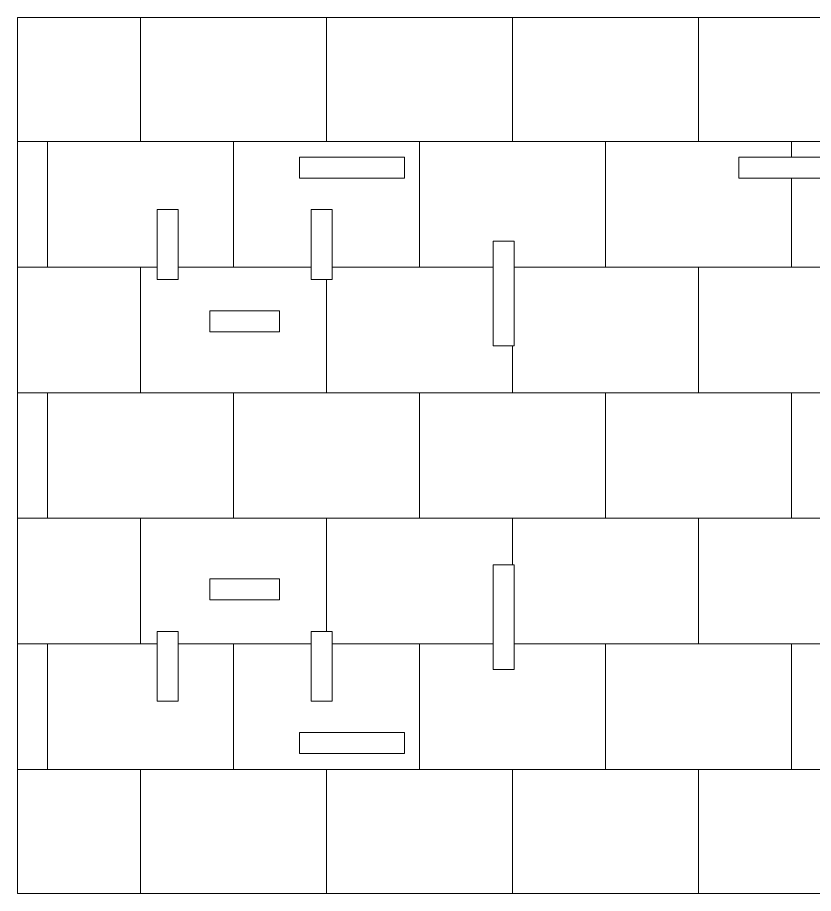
# Model space of a CAD drawing. Header units: millimetres. Extents: x -421 to 418, y -426 to 431.
# Drawn here: x -111.8 to 2, y -426.4 to -301.1 of the extents above; entities that cross this region are included whole.
import ezdxf

# ---------------------------------------------------------------- set-up
doc = ezdxf.new("R2010")
doc.units = ezdxf.units.MM
doc.header["$MEASUREMENT"] = 0
doc.layers.add('layer 1', color=7, linetype='Continuous')

msp = doc.modelspace()

# ---------------------------------------------------------------- linework, layer by layer
at = {"layer": 'layer 1', "color": 250, "lineweight": 9}
for points in [[(-111.8011, -426.4027), (-111.8011, -426.4027), (109.5719, -426.4027), (109.5719, -426.4027), (109.5719, -426.4027), (109.5719, -426.4027), (109.5719, -301.0977), (109.5719, -301.0977), (109.5719, -301.0977), (109.5719, -301.0977), (-111.8011, -301.0977), (-111.8011, -301.0977), (-111.8011, -301.0977), (-111.8011, -301.0977), (-111.8011, -426.4027), (-111.8011, -426.4027)], [(-56.4578, -321.0783), (-56.4578, -321.0783), (-71.4578, -321.0783), (-71.4578, -321.0783), (-71.4578, -321.0783), (-71.4578, -321.0783), (-71.4578, -324.0783), (-71.4578, -324.0783), (-71.4578, -324.0783), (-71.4578, -324.0783), (-56.4578, -324.0783), (-56.4578, -324.0783), (-56.4578, -324.0783), (-56.4578, -324.0783), (-56.4578, -321.0783), (-56.4578, -321.0783)], [(-8.6146, -321.0977), (-8.6146, -321.0977), (6.3854, -321.0977), (6.3854, -321.0977), (6.3854, -321.0977), (6.3854, -321.0977), (6.3854, -324.0977), (6.3854, -324.0977), (6.3854, -324.0977), (6.3854, -324.0977), (-8.6146, -324.0977), (-8.6146, -324.0977), (-8.6146, -324.0977), (-8.6146, -324.0977), (-8.6146, -321.0977), (-8.6146, -321.0977)], [(-88.8433, -338.5503), (-88.8433, -338.5503), (-91.8433, -338.5503), (-91.8433, -338.5503), (-91.8433, -338.5503), (-91.8433, -338.5503), (-91.8433, -328.5503), (-91.8433, -328.5503), (-91.8433, -328.5503), (-91.8433, -328.5503), (-88.8433, -328.5503), (-88.8433, -328.5503), (-88.8433, -328.5503), (-88.8433, -328.5503), (-88.8433, -338.5503), (-88.8433, -338.5503)], [(-66.7905, -338.5503), (-66.7905, -338.5503), (-69.7905, -338.5503), (-69.7905, -338.5503), (-69.7905, -338.5503), (-69.7905, -338.5503), (-69.7905, -328.5503), (-69.7905, -328.5503), (-69.7905, -328.5503), (-69.7905, -328.5503), (-66.7905, -328.5503), (-66.7905, -328.5503), (-66.7905, -328.5503), (-66.7905, -328.5503), (-66.7905, -338.5503), (-66.7905, -338.5503)], [(-40.7671, -333.0783), (-40.7671, -333.0783), (-43.7671, -333.0783), (-43.7671, -333.0783), (-43.7671, -333.0783), (-43.7671, -333.0783), (-43.7671, -348.0783), (-43.7671, -348.0783), (-43.7671, -348.0783), (-43.7671, -348.0783), (-40.7671, -348.0783), (-40.7671, -348.0783), (-40.7671, -348.0783), (-40.7671, -348.0783), (-40.7671, -333.0783), (-40.7671, -333.0783)], [(-74.3169, -346.0767), (-74.3169, -346.0767), (-84.3169, -346.0767), (-84.3169, -346.0767), (-84.3169, -346.0767), (-84.3169, -346.0767), (-84.3169, -343.0767), (-84.3169, -343.0767), (-84.3169, -343.0767), (-84.3169, -343.0767), (-74.3169, -343.0767), (-74.3169, -343.0767), (-74.3169, -343.0767), (-74.3169, -343.0767), (-74.3169, -346.0767), (-74.3169, -346.0767)], [(-40.7671, -379.3837), (-40.7671, -379.3837), (-43.7671, -379.3837), (-43.7671, -379.3837), (-43.7671, -379.3837), (-43.7671, -379.3837), (-43.7671, -394.3837), (-43.7671, -394.3837), (-43.7671, -394.3837), (-43.7671, -394.3837), (-40.7671, -394.3837), (-40.7671, -394.3837), (-40.7671, -394.3837), (-40.7671, -394.3837), (-40.7671, -379.3837), (-40.7671, -379.3837)], [(-74.3169, -381.385), (-74.3169, -381.385), (-84.3169, -381.385), (-84.3169, -381.385), (-84.3169, -381.385), (-84.3169, -381.385), (-84.3169, -384.385), (-84.3169, -384.385), (-84.3169, -384.385), (-84.3169, -384.385), (-74.3169, -384.385), (-74.3169, -384.385), (-74.3169, -384.385), (-74.3169, -384.385), (-74.3169, -381.385), (-74.3169, -381.385)], [(-88.8433, -388.9114), (-88.8433, -388.9114), (-91.8433, -388.9114), (-91.8433, -388.9114), (-91.8433, -388.9114), (-91.8433, -388.9114), (-91.8433, -398.9114), (-91.8433, -398.9114), (-91.8433, -398.9114), (-91.8433, -398.9114), (-88.8433, -398.9114), (-88.8433, -398.9114), (-88.8433, -398.9114), (-88.8433, -398.9114), (-88.8433, -388.9114), (-88.8433, -388.9114)], [(-66.7905, -388.9114), (-66.7905, -388.9114), (-69.7905, -388.9114), (-69.7905, -388.9114), (-69.7905, -388.9114), (-69.7905, -388.9114), (-69.7905, -398.9114), (-69.7905, -398.9114), (-69.7905, -398.9114), (-69.7905, -398.9114), (-66.7905, -398.9114), (-66.7905, -398.9114), (-66.7905, -398.9114), (-66.7905, -398.9114), (-66.7905, -388.9114), (-66.7905, -388.9114)], [(-56.4578, -403.3833), (-56.4578, -403.3833), (-71.4578, -403.3833), (-71.4578, -403.3833), (-71.4578, -403.3833), (-71.4578, -403.3833), (-71.4578, -406.3833), (-71.4578, -406.3833), (-71.4578, -406.3833), (-71.4578, -406.3833), (-56.4578, -406.3833), (-56.4578, -406.3833), (-56.4578, -406.3833), (-56.4578, -406.3833), (-56.4578, -403.3833), (-56.4578, -403.3833)]]:
    msp.add_open_spline(points, degree=3, knots=[0, 0, 0, 0, 0.2, 0.2, 0.2, 0.2, 0.4, 0.4, 0.4, 0.4, 0.6, 0.6, 0.6, 0.6, 1, 1, 1, 1], dxfattribs=at)
at = {"layer": 'layer 1', "color": 242, "lineweight": 9}
for points in [[(-94.1934, -301.0977), (-94.1934, -301.0977), (-94.1934, -318.8194), (-94.1934, -318.8194)], [(-67.5994, -301.0977), (-67.5994, -301.0977), (-67.5994, -318.8194), (-67.5994, -318.8194)], [(-41.0056, -301.0977), (-41.0056, -301.0977), (-41.0056, -318.8194), (-41.0056, -318.8194)], [(-14.4116, -301.0977), (-14.4116, -301.0977), (-14.4116, -318.8194), (-14.4116, -318.8194)], [(-111.8011, -318.8194), (-111.8011, -318.8194), (109.5719, -318.8194), (109.5719, -318.8194)], [(-107.4903, -318.8194), (-107.4903, -318.8194), (-107.4903, -336.7917), (-107.4903, -336.7917)], [(-80.8964, -318.8194), (-80.8964, -318.8194), (-80.8964, -336.7917), (-80.8964, -336.7917)], [(-54.3026, -318.8194), (-54.3026, -318.8194), (-54.3026, -336.7917), (-54.3026, -336.7917)], [(-27.7085, -318.8194), (-27.7085, -318.8194), (-27.7085, -336.7917), (-27.7085, -336.7917)], [(-1.1145, -318.8194), (-1.1145, -318.8194), (-1.1145, -321.0977), (-1.1145, -321.0977)], [(-1.1145, -324.0977), (-1.1145, -324.0977), (-1.1145, -336.7917), (-1.1145, -336.7917)], [(-111.8011, -336.7917), (-111.8011, -336.7917), (-91.8433, -336.7917), (-91.8433, -336.7917)], [(-94.1934, -336.7917), (-94.1934, -336.7917), (-94.1934, -354.7639), (-94.1934, -354.7639)], [(-88.8433, -336.7917), (-88.8433, -336.7917), (-69.7905, -336.7917), (-69.7905, -336.7917)], [(-66.7905, -336.7917), (-66.7905, -336.7917), (-43.7671, -336.7917), (-43.7671, -336.7917)], [(-40.7671, -336.7917), (-40.7671, -336.7917), (38.5379, -336.7917), (38.5379, -336.7917)], [(-14.4116, -336.7917), (-14.4116, -336.7917), (-14.4116, -354.7639), (-14.4116, -354.7639)], [(-67.5994, -338.5503), (-67.5994, -338.5503), (-67.5994, -354.7639), (-67.5994, -354.7639)], [(-41.0056, -348.0783), (-41.0056, -348.0783), (-41.0056, -354.7639), (-41.0056, -354.7639)], [(-111.8011, -354.7639), (-111.8011, -354.7639), (109.5719, -354.7639), (109.5719, -354.7639)], [(-107.4903, -354.7639), (-107.4903, -354.7639), (-107.4903, -372.7365), (-107.4903, -372.7365)], [(-80.8964, -354.7639), (-80.8964, -354.7639), (-80.8964, -372.7365), (-80.8964, -372.7365)], [(-54.3026, -354.7639), (-54.3026, -354.7639), (-54.3026, -372.7365), (-54.3026, -372.7365)], [(-27.7085, -354.7639), (-27.7085, -354.7639), (-27.7085, -372.7365), (-27.7085, -372.7365)], [(-1.1145, -354.7639), (-1.1145, -354.7639), (-1.1145, -372.7365), (-1.1145, -372.7365)], [(-111.8011, -372.7365), (-111.8011, -372.7365), (109.5719, -372.7365), (109.5719, -372.7365)], [(-94.1934, -372.7365), (-94.1934, -372.7365), (-94.1934, -390.7087), (-94.1934, -390.7087)], [(-67.5994, -372.7365), (-67.5994, -372.7365), (-67.5994, -388.9114), (-67.5994, -388.9114)], [(-41.0056, -372.7365), (-41.0056, -372.7365), (-41.0056, -379.3837), (-41.0056, -379.3837)], [(-14.4116, -372.7365), (-14.4116, -372.7365), (-14.4116, -390.7087), (-14.4116, -390.7087)], [(-111.8011, -390.7087), (-111.8011, -390.7087), (-91.8433, -390.7087), (-91.8433, -390.7087)], [(-107.4903, -390.7087), (-107.4903, -390.7087), (-107.4903, -408.681), (-107.4903, -408.681)], [(-88.8433, -390.7087), (-88.8433, -390.7087), (-69.7905, -390.7087), (-69.7905, -390.7087)], [(-80.8964, -390.7087), (-80.8964, -390.7087), (-80.8964, -408.681), (-80.8964, -408.681)], [(-66.7905, -390.7087), (-66.7905, -390.7087), (-43.7671, -390.7087), (-43.7671, -390.7087)], [(-54.3026, -390.7087), (-54.3026, -390.7087), (-54.3026, -408.681), (-54.3026, -408.681)], [(-40.7671, -390.7087), (-40.7671, -390.7087), (38.5379, -390.7087), (38.5379, -390.7087)], [(-27.7085, -390.7087), (-27.7085, -390.7087), (-27.7085, -408.681), (-27.7085, -408.681)], [(-1.1145, -390.7087), (-1.1145, -390.7087), (-1.1145, -408.681), (-1.1145, -408.681)], [(-111.8011, -408.681), (-111.8011, -408.681), (109.5719, -408.681), (109.5719, -408.681)], [(-94.1934, -408.681), (-94.1934, -408.681), (-94.1934, -426.4027), (-94.1934, -426.4027)], [(-67.5994, -408.681), (-67.5994, -408.681), (-67.5994, -426.4027), (-67.5994, -426.4027)], [(-41.0056, -408.681), (-41.0056, -408.681), (-41.0056, -426.4027), (-41.0056, -426.4027)], [(-14.4116, -408.681), (-14.4116, -408.681), (-14.4116, -426.4027), (-14.4116, -426.4027)]]:
    msp.add_open_spline(points, degree=3, dxfattribs=at)

doc.saveas('drawing.dxf')
